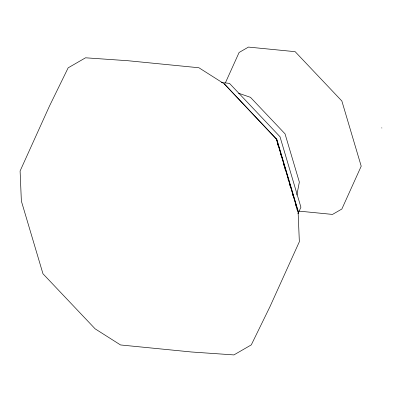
<?xml version="1.0" encoding="UTF-8"?>
<svg xmlns="http://www.w3.org/2000/svg" width="402" height="402" viewBox="0 0 402 402"><rect width="100%" height="100%" fill="white"/><g stroke="black" fill="none" stroke-linecap="round" stroke-linejoin="round"><path stroke-width="0.6" d="M296.827 195.055L299.354 182.076L285.033 133.841L250.466 97.329L238.537 93.209M225.437 82.747L239.105 52.476L248.451 47.084L295.153 51.677L341.861 101.013L361.207 166.187L341.861 209.025L332.519 214.417L298.887 211.11M298.078 213.512L300.917 207.221L279.993 136.725L229.472 83.365L221.366 82.566M298.058 213.638L298.575 212.492L276.827 139.313L276.305 139.615M224.321 83.887L198.915 67.757L127.891 60.722L85.541 57.798L68.164 67.832L49.516 105.967L20.1 170.996L21.366 201.065L42.969 273.767L95.128 328.831L120.54 344.961L191.563 351.996L233.914 354.916L251.29 344.886L269.933 306.746L299.354 241.723L298.088 211.653L276.486 138.951L224.321 83.887L276.626 139.429M381.709 127.746L381.9 128.077M276.506 139.499L297.887 211.537M275.973 138.489L276.114 138.966M277.189 142.599L278.078 145.584M280.385 153.353L280.913 155.147M283.576 164.106L284.108 165.895M284.817 168.287L285.35 170.081M288.008 179.041L288.541 180.835M289.606 184.417L290.138 186.211M292.44 193.975L292.973 195.769M295.631 204.729L296.163 206.522M296.877 208.909L297.405 210.703"/></g></svg>
